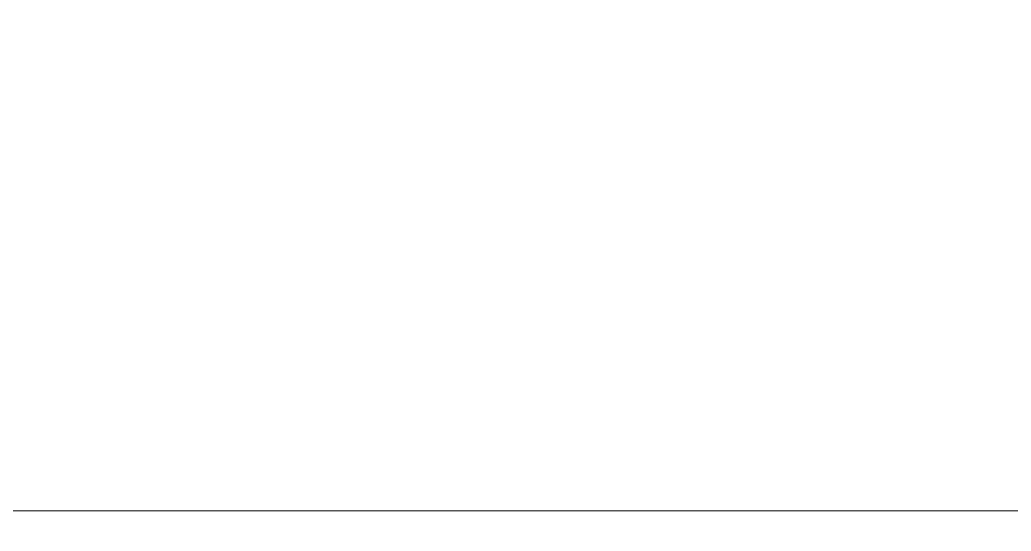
# Model space of a CAD drawing. Header units: millimetres. Extents: x -23600 to 58751, y -29611 to 36794.
# Drawn here: x 7342.28 to 7357.6, y -17261.98 to -17254.07 of the extents above; entities that cross this region are included whole.
import ezdxf

# ---------------------------------------------------------------- set-up
doc = ezdxf.new("R2010")
doc.units = ezdxf.units.MM
for name, color, linetype, lineweight in [('A-DOOR-IDEN', 31, 'Continuous', 9), ('A-WALL', 113, 'Continuous', 9), ('A-WALL-PATT', 111, 'Continuous', 25)]:
    doc.layers.add(name, color=color, linetype=linetype, lineweight=lineweight)
pattern_1 = [(0, (0, 0), (812.8, 203.2), [33.528, -576.072, 33.528, -576.072, -3251.2]), (0, (0, 0), (812.8, 203.2), [-1219.2, 33.528, -1185.672, 33.528, -576.072, -1422.4]), (0, (0, 0), (812.8, 203.2), [-3048, 33.528, -372.872, 33.528, -982.472]), (120, (304.8, 101.6), (-582.3764, 602.3054), [33.528, -576.072, 33.528, -576.072, -3251.2]), (120, (304.8, 101.6), (-582.3764, 602.3054), [-1219.2, 33.528, -1185.672, 33.528, -576.072, -1422.4]), (120, (304.8, 101.6), (-582.3764, 602.3054), [-3048, 33.528, -372.872, 33.528, -982.472]), (240, (406.4, 508), (-230.4236, -805.5054), [33.528, -576.072, 33.528, -576.072, -3251.2]), (240, (406.4, 508), (-230.4236, -805.5054), [-1219.2, 33.528, -1185.672, 33.528, -576.072, -1422.4]), (240, (406.4, 508), (-230.4236, -805.5054), [-3048, 33.528, -372.872, 33.528, -982.472])]

# ---------------------------------------------------------------- blocks, each defined once
blk = doc.blocks.new('M_Door Tag - M_Door Tag-1233-01 - Entry Level')
at = {"layer": 'A-DOOR-IDEN'}
blk.add_arc((-3, 0), 3, 90, 270, dxfattribs=at)

msp = doc.modelspace()

# ---------------------------------------------------------------- hatches: boundary and pattern name
at = {"layer": 'A-WALL-PATT', "lineweight": 9}
h = msp.add_hatch(dxfattribs=at)
h.set_pattern_fill('FP_2', color=256, style=0, pattern_type=2)
h.set_pattern_definition(pattern_1)
h.paths.add_polyline_path([(11631.801, -17261.661), (11631.801, -17246.161), (11000.551, -17246.161), (11000.551, -17261.661), (11077.281, -17261.661)], flags=0)
h.paths.add_polyline_path([(12577.551, -17261.661), (12577.551, -17246.161), (12546.801, -17246.161), (12546.801, -17261.661)], flags=0)
h.paths.add_polyline_path([(10893.051, -17261.661), (10893.051, -17246.161), (8998.251, -17246.161), (8998.251, -17261.661), (10353.136, -17261.661)], flags=0)
h.paths.add_polyline_path([(7369.201, -17261.661), (7369.201, -17246.161), (7313.751, -17246.161), (7313.751, -17261.661)], flags=0)
h.paths.add_polyline_path([(6732.408, -17261.661), (7175.251, -17261.661), (7175.251, -17246.161), (3923.451, -17246.161), (3923.451, -17261.661)], flags=0)
h.paths.add_polyline_path([(8284.201, -17261.661), (8890.751, -17261.661), (8890.751, -17246.161), (8284.201, -17246.161)], flags=0)
h = msp.add_hatch(dxfattribs=at)
h.set_pattern_fill('FP_2', color=256, style=0, pattern_type=2)
h.set_pattern_definition(pattern_1)
h.paths.add_polyline_path([(10985.051, -17277.161), (11631.801, -17277.161), (11631.801, -17261.661), (10985.051, -17261.661)], flags=0)
h.paths.add_polyline_path([(12577.551, -17277.161), (12577.551, -17261.661), (12546.801, -17261.661), (12546.801, -17277.161)], flags=0)
h.paths.add_polyline_path([(10353.136, -17277.161), (10893.051, -17277.161), (10893.051, -17261.661), (8982.751, -17261.661), (8982.751, -17277.161), (9628.99, -17277.161)], flags=0)
h.paths.add_polyline_path([(8890.751, -17277.161), (8890.751, -17261.661), (8284.201, -17261.661), (8284.201, -17277.161)], flags=0)
h.paths.add_polyline_path([(7298.251, -17277.161), (7369.201, -17277.161), (7369.201, -17261.661), (7298.251, -17261.661)], flags=0)
h.paths.add_polyline_path([(6732.408, -17277.161), (7175.251, -17277.161), (7175.251, -17261.661), (3907.951, -17261.661), (3907.951, -17277.161), (3923.451, -17277.161)], flags=0)

# ---------------------------------------------------------------- linework, layer by layer
at = {"layer": 'A-WALL'}
msp.add_line((7313.751, -17261.661), (7369.201, -17261.661), dxfattribs=at)

# ---------------------------------------------------------------- block references
at = {"layer": 'A-DOOR-IDEN', "xscale": 99.99999999999991, "yscale": 99.99999999999991, "zscale": 99.99999999999991}
msp.add_blockref('M_Door Tag - M_Door Tag-1233-01 - Entry Level', (7826.701, -17315.411), dxfattribs=at)

doc.saveas('drawing.dxf')
